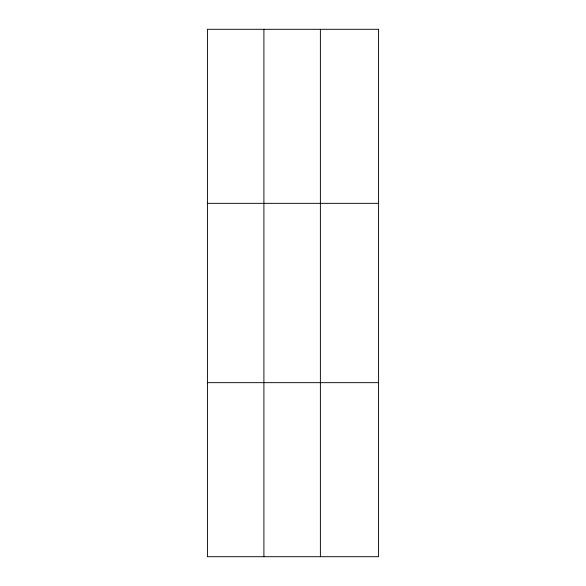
<?xml version="1.0" encoding="UTF-8"?>
<svg xmlns="http://www.w3.org/2000/svg" width="586" height="586" viewBox="0 0 586 586"><rect width="100%" height="100%" fill="white"/><g stroke="black" fill="none" stroke-linecap="round" stroke-linejoin="round"><path stroke-width="0.88" d="M263.905 556.7L263.905 29.3M320.388 556.7L320.388 29.3M207.415 203.342L378.585 203.342M207.415 382.658L378.585 382.658M378.585 29.3L378.585 556.7L207.415 556.7L207.415 29.3L378.585 29.3"/></g></svg>
